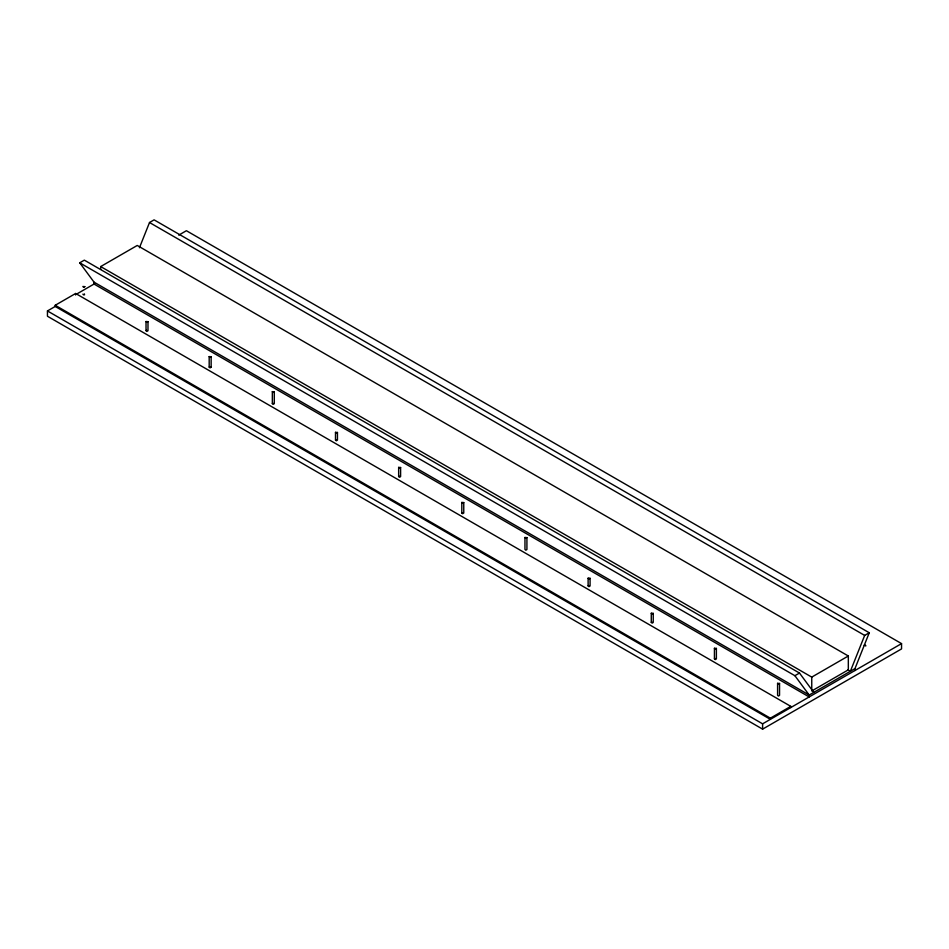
<?xml version="1.0" encoding="UTF-8"?>
<svg xmlns="http://www.w3.org/2000/svg" width="949" height="949" viewBox="0 0 949 949"><rect width="100%" height="100%" fill="white"/><g stroke="black" fill="none" stroke-linecap="round" stroke-linejoin="round"><path stroke-width="1.42" d="M139.444 247.76L149.515 222.517L154.106 219.86L869.26 632.758L854.966 668.618L854.966 670.504M869.26 632.758L864.669 635.415L850.363 671.275L847.801 669.792M147.985 321.675L146.87 322.316L146.027 321.545L147.985 321.675L147.985 330.762L146.87 331.403L146.027 330.632L146.027 321.545M211.141 356.717L210.026 357.37L209.183 356.599L211.141 356.717L211.141 367.227L210.026 367.868L209.183 367.097L209.183 356.599M274.297 391.771L273.182 392.412L272.339 391.64L274.297 391.771L274.297 403.681L273.182 404.333L272.339 403.562L272.339 391.64M337.453 432.483L336.337 433.124L335.495 432.353L337.453 432.483L337.453 440.146L336.337 440.799L335.495 440.016L335.495 432.353M400.608 467.525L399.493 468.177L398.651 467.406L400.608 467.525L400.608 476.612L399.493 477.252L398.651 476.481L398.651 467.406M463.764 502.579L462.649 503.219L461.807 502.448L463.764 502.579L463.764 513.077L462.649 513.717L461.807 512.946L461.807 502.448M526.92 537.62L525.805 538.273L524.963 537.49L526.92 537.62L526.92 549.542L525.805 550.183L524.963 549.412L524.963 537.49M590.076 578.332L588.961 578.973L588.119 578.202L590.076 578.332L590.076 585.996L588.961 586.648L588.119 585.877L588.119 578.202M653.232 613.386L652.117 614.027L651.275 613.256L653.232 613.386L653.232 622.461L652.117 623.113L651.275 622.342L651.275 613.256M716.388 648.428L715.273 649.069L714.431 648.297L716.388 648.428L716.388 658.926L715.273 659.579L714.431 658.796L714.431 648.297M779.544 683.47L778.429 684.122L777.587 683.351L779.544 683.47L779.544 695.392L778.429 696.032L777.587 695.261L777.587 683.351M854.966 668.618L809.189 695.048L94.034 282.15L79.74 262.802L84.331 260.145L799.485 673.043L813.791 692.39M100.677 266.574L137.249 245.459L848.323 655.996L848.323 669.852L811.751 690.979L811.751 677.111L100.677 266.574L100.677 269.35M55.22 305.27L770.374 718.168L770.374 719.342L55.22 306.456L55.22 305.27L75.647 293.478L790.802 706.364L790.802 707.551M178.744 235.138L186.395 230.714L901.55 643.612L901.55 648.914L762.605 729.14L47.45 316.242L47.45 310.94L56.371 305.78M75.493 294.748L94.615 283.704M146.027 330.632L146.644 330.276M209.183 367.097L211.141 367.227M272.339 403.562L272.956 403.195M335.495 440.016L336.112 439.66M398.651 476.481L399.268 476.125M461.807 512.946L462.424 512.59M588.119 585.877L588.736 585.521M651.275 622.342L651.892 621.975M714.431 658.796L715.048 658.44M79.74 262.802L794.894 675.7L799.485 673.043M811.751 677.111L848.323 655.996M770.374 718.168L790.802 706.364M47.45 310.94L762.605 723.826L901.55 643.612M864.847 644.881L865.891 645.854L864.219 645.249M149.515 222.517L864.669 635.415M84.354 293.87L84.532 294.771L83.702 294.937L82.871 294.166M794.894 675.7L809.189 695.048L809.189 696.934L94.034 284.036L94.034 282.15M762.605 723.826L762.605 729.14M75.647 293.478L75.647 294.653M84.829 286.634L83.702 287.274L82.871 286.503L84.829 286.634"/></g></svg>
